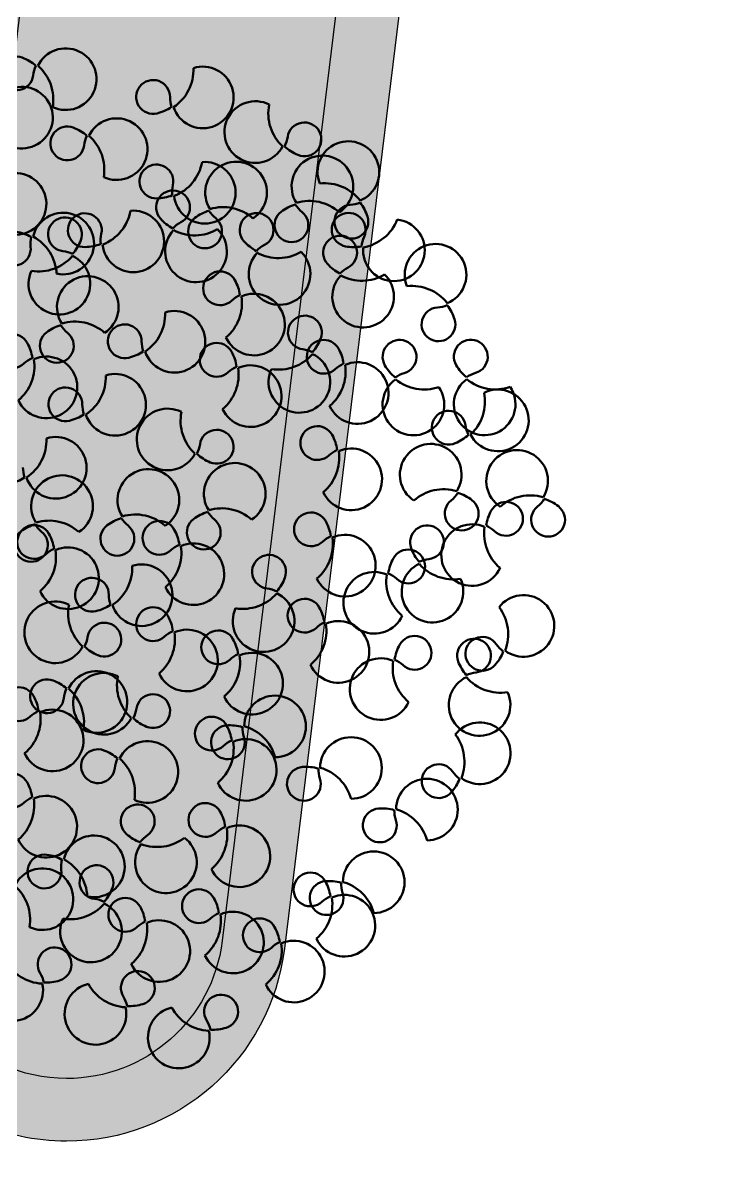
# Model space of a CAD drawing. Header units: centimetres. Extents: x 31799 to 51185, y -99131 to -72325.
# Drawn here: x 36656.3 to 36787.6, y -89821.2 to -89600.8 of the extents above; entities that cross this region are included whole.
import ezdxf

# ---------------------------------------------------------------- set-up
doc = ezdxf.new("R2010")
doc.units = ezdxf.units.CM
doc.header["$LTSCALE"] = 50
doc.header["$MEASUREMENT"] = 0
doc.linetypes.add('DASHED2', pattern=[9.524999999999999, 6.35, -3.175])
doc.layers.add('New_SANITARI BANJO', color=7, linetype='Continuous')
doc.layers.add('TALUS', color=2, linetype='Continuous')
doc.layers.add('New_SANITARI BANJO_Pen_No__24', color=7, linetype='Continuous', lineweight=18, true_color=0x029e21)
doc.layers.get('New_SANITARI BANJO').off()
pattern_1 = [(25.3848191782744, (-85633.25279063068, -50661.26926081775), (-11.43331631542021, 24.09498242438757), []), (115.3848191782744, (-85633.25279063068, -50661.26926081775), (-47.57127270745256, 6.947151430131534), [26.67, -26.67])]

# ---------------------------------------------------------------- blocks, each defined once
blk = doc.blocks.new('Tree Model Detailed 26')
at = {"layer": 'New_SANITARI BANJO_Pen_No__24', "color": 104, "linetype": 'Continuous', "lineweight": 50, "true_color": 0x029e21}
for centre, radius, start, end in [((-84.76706367265001, 4.6218659428335), 5.899489175175001, 13.18813946152, 282.4291301447), ((65.7868753366, 3.977022837800001), 5.899489175175001, 114.7868399127, 24.02783059598002), ((-46.5080564242, 4.593099809746499), 3.236620232247, 298.9809952298, 222.8032230585999), ((37.60319162433501, 4.55867818546), 3.236620232247, 298.9809952298, 222.8032230585999), ((57.22139080265, 4.3122949557665), 3.236620232247, 351.79615492, 275.6183827482998), ((82.30973026135, 2.7528769798465), 5.899489175175001, 114.7868399103, 24.02783059366001), ((90.76467257265001, 3.824921363400001), 3.236620232247, 339.2835409991, 263.1057688319999), ((-74.91260284135, -1.58934652638), 8.6027704362, 118.5430292268, 176.8485677435), ((-29.985201499465, 3.3689539517935), 3.236620232247, 298.9809952309001, 222.8032230594), ((20.5701541756, 7.0437054274), 8.6027704362, 193.5200157840999, 213.8913507338999), ((-67.33325313, -1.1714203206265), 5.899489175175001, 155.0893856813, 64.33037636426991), ((-71.25577112735, 9.796870848665002), 8.6027704362, 260.4442754495, 318.7498139631), ((-53.4545117346, -1.8985479963465), 5.899489175175001, 114.7868399127, 24.02783059519998), ((-49.351428953265, 9.003482562399999), 8.6027704362, 220.1417296799, 278.4472681946), ((-53.2111435436, -1.6147273604135), 5.899489175175001, 23.96455004677999, 42.80322305871001), ((-36.9316568098, -3.1226938542935), 5.899489175175001, 114.7868399133, 24.02783059519001), ((-32.82857402846501, 7.779336704465003), 8.6027704362, 220.1417296797, 278.4472681946), ((-16.22932393540001, -3.6199893907335), 5.899489175175001, 333.2831552626999, 242.524145945), ((0.49527765567205, 1.0122595645265), 3.236620232247, 37.30244122325999, 321.1246690519), ((1.0634813788735, 0.4266942605866501), 3.236620232247, 298.9809952301, 222.8032230588999), ((-3.773213970240001, -2.239747085359999), 8.6027704362, 16.93110627351, 37.30244122322001), ((15.304520012735, -3.346802523446502), 5.899489175175001, 89.69778795573002, 108.5364609674), ((30.656736314, -1.9329696206265), 5.899489175175001, 114.7868399133, 24.02783059517998), ((34.75981909533499, 8.969060938135001), 8.6027704362, 220.1417296797, 278.4472681942), ((30.900104505, -1.6491489846935), 5.899489175175001, 23.96455004704, 42.80322305915), ((51.9101542546, 5.078019672585), 8.6027704362, 331.4248199702, 351.79615492), ((85.74548448465, 5.723162377575002), 8.6027704362, 318.9122060491, 339.2835409989), ((-62.01999626855, -1.56327587838), 3.236620232247, 351.79615492, 275.6183827482998), ((-49.108060762265, 9.287303198335001), 8.6027704362, 278.6096602806, 298.9809952302), ((-36.68828861880001, -2.83887321836), 5.899489175175001, 23.96455004703001, 42.80322305871001), ((-28.47671449826499, -2.0506494707465), 3.236620232247, 339.2835409991, 263.1057688273), ((-32.58520583746501, 8.063157340400002), 8.6027704362, 278.6096602802, 298.9809952302), ((7.923916035600002, -4.9215473448465), 5.899489175175001, 213.1082859059999, 122.3492765884999), ((-3.4571596424665, -2.4394766316665), 8.6027704362, 318.4631756729, 16.76871418761997), ((7.607861707800002, -4.72181779854), 5.899489175175001, 122.28599604, 141.1246690519), ((15.2596892064, -3.7179796086465), 5.899489175175001, 108.473180419, 17.71417110100997), ((20.52532336933501, 6.6725283422), 8.6027704362, 214.0537428196, 272.3592813345), ((35.00318728633499, 9.252881574065002), 8.6027704362, 278.6096602802, 298.9809952298), ((50.5096994018, -4.41940100186), 5.899489175175001, 65.39899748795001, 334.6399881697001), ((58.19486416515001, -5.145351803855), 5.899489175175001, 167.601999603, 76.84299028510995), ((51.9891823794, 4.71259281908), 8.6027704362, 272.9568893698, 331.2624278844), ((61.4566342464, -0.4376707093292999), 8.6027704362, 170.7538872544, 229.0594257692), ((58.11583604035, -4.7799249503465), 5.899489175175001, 76.77970973677003, 95.61838274879003), ((89.66800248199999, -5.245128791725), 5.899489175175001, 64.26709581555998, 83.10576882545004), ((-74.68350843934999, -1.8848088501665), 8.6027704362, 177.0109598293, 197.3822947789999), ((-84.53796927065001, 4.326403619053501), 5.899489175175001, 282.3658495978, 301.2045226097), ((-79.80460100265, -3.48792424374), 3.236620232247, 197.3822947767, 121.2045226099999), ((-67.33123281665, -0.7975511615599999), 8.6027704362, 331.4248199705, 351.79615492), ((-5.882973931484999, -6.064953545505001), 5.899489175175001, 114.7868399131, 24.02783059523), ((-1.7798911501535, 4.837077013253501), 8.6027704362, 220.1417296798, 278.4472681945), ((-5.639605740485, -5.781132909575001), 5.899489175175001, 23.96455004693, 42.80322305884), ((38.6126209822, -3.913491227893501), 3.236620232247, 37.30244122298, 321.1246690524), ((34.34412935626499, -7.165497877800002), 8.6027704362, 16.93110627358, 37.30244122314001), ((89.66598216865, -5.6189979508), 5.899489175175001, 155.0893856813, 64.33037636254002), ((85.74346417135, 5.3492932185), 8.6027704362, 260.4442754495, 318.7498139643), ((-33.495902586335, -0.15240845657265), 8.6027704362, 318.9122060494, 339.2835409990001), ((-1.53652295916, 5.120897649185), 8.6027704362, 278.6096602804, 298.9809952301), ((27.418123416735, -5.565512827485), 3.236620232247, 269.6977879549, 193.5200157841), ((46.041259362135, -9.847298137265001), 5.899489175175001, 213.1082859064, 122.3492765883), ((59.95941784724999, -5.467043077525), 3.236620232247, 249.5931528041, 173.4153806335), ((77.371882744, -5.928870132224999), 3.236620232247, 339.2835409992001, 263.1057688203), ((-89.28822645135, -11.317467640335), 5.899489175175001, 13.18813946171, 282.4291301447), ((-73.51606410935001, -10.470328056465), 5.899489175175001, 65.39899748678, 334.6399881689001), ((-62.5691292648, -6.488597763934998), 8.6027704362, 170.7538872542, 229.0594257679), ((-61.04652290605001, -11.020922638), 5.899489175175001, 167.6019996025, 76.84299028509999), ((-67.252204692, -1.1629780150665), 8.6027704362, 272.956889372, 331.2624278851001), ((-61.12555103085, -10.655495784465), 5.899489175175001, 76.77970973670999, 95.61838274880996), ((-29.57540490233499, -11.494568784935), 5.899489175175001, 155.0893856822, 64.33037636424001), ((-33.49792289973501, -0.5262776156445002), 8.6027704362, 260.4442754487, 318.7498139634), ((-29.57338458893499, -11.120699625865), 5.899489175175001, 64.26709581553, 83.10576882802002), ((-12.6544693524, -14.706466438265), 8.6027704362, 78.6380450295, 136.9435835441), ((32.63556852406501, -4.310987194860001), 8.6027704362, 193.5200157842, 213.8913507339), ((34.660183684065, -7.365227424065002), 8.6027704362, 318.4631756726, 16.76871418743998), ((45.725205034335, -9.647568590935), 5.899489175175001, 122.2859960402, 141.1246690519), ((50.88357401955, -4.41940100186), 5.899489175175001, 334.5767076216, 353.4153806335), ((60.7582213986, -9.284000624734999), 3.236620232247, 257.1851740337, 181.0074018636999), ((-64.06634566395, -11.517970132135), 3.236620232247, 249.5931528041, 173.4153806329), ((-41.86950432733501, -11.8044409664), 3.236620232247, 339.2835409993999, 263.1057688272), ((-29.922893516865, -12.946801282535), 5.899489175175001, 333.2831552633, 242.524145945), ((-9.033727578265, -10.6387256658), 3.236620232247, 269.6977879549, 193.5200157835999), ((27.36993436120001, -14.70149514573501), 5.899489175175001, 89.69778795572999, 108.5364609674), ((61.83050886415, -0.4376707093292999), 8.6027704362, 229.2218178552, 249.5931528046), ((72.35269465600001, -4.030629118053501), 8.6027704362, 318.9122060491999, 339.2835409989), ((-79.43376562, -17.528680109535), 8.6027704362, 118.5430292268, 176.8485677436), ((-17.625135553065, -13.024586274465), 3.236620232247, 157.4773105789, 81.29953840869999), ((-12.668272811, -15.080086157065), 8.6027704362, 137.1059756302, 157.4773105795), ((-16.24312739400001, -3.993609109566501), 5.899489175175001, 242.4608653966999, 261.2995384084), ((27.325103554865, -15.072672230935), 5.899489175175001, 108.4731804189, 17.71417110106997), ((32.5907377178, -4.68216428006), 8.6027704362, 214.0537428195999, 272.3592813345), ((66.12354216845002, -9.189655260535), 8.6027704362, 181.0074018632999, 201.3787368129), ((76.27319234, -15.3727894464), 5.899489175175001, 155.0893856841, 64.33037636815997), ((72.35067434265, -4.404498277126499), 8.6027704362, 260.4442754450999, 318.7498139612001), ((76.27521265335, -14.998920287335), 5.899489175175001, 64.26709581555998, 83.10576883182999), ((-73.142189492, -10.470328056465), 5.899489175175001, 334.5767076216, 353.4153806343), ((-62.19525464705, -6.488597763934998), 8.6027704362, 229.2218178535, 249.5931528044999), ((-46.888692415465, -9.9061999522), 8.6027704362, 318.9122060496, 339.2835409992001), ((-3.816282470893501, -9.384200033135), 8.6027704362, 193.5200157842, 213.8913507340999), ((1.675316167127, -15.5138040036), 3.236620232247, 37.30244122317001, 321.1246690516999), ((58.60764162245, -18.545195971135), 5.899489175175001, 95.96056649810997, 5.201557180464956), ((65.99935896615001, -9.5423034734), 8.6027704362, 201.5411288987, 259.8466674136999), ((58.73182482475, -18.192547758265), 5.899489175175001, 77.18517403446, 96.02384704609997), ((-70.31881979265, -17.032757096335), 3.236620232247, 298.9809952360999, 222.8032230643001), ((-42.966174418, -20.874491121465), 5.899489175175001, 64.26709581614003, 83.10576882797), ((-9.126747440135, -20.14588506920001), 5.899489175175001, 108.4731804189, 17.71417110102995), ((-3.861113277200001, -9.755377118335), 8.6027704362, 214.0537428195999, 272.3592813346), ((-9.0819166338, -19.774707984), 5.899489175175001, 89.69778795573, 108.5364609676), ((-2.59317545878, -18.76581065346501), 8.6027704362, 16.93110627332999, 37.30244122309999), ((39.4835377652, -16.92020544973501), 3.236620232247, 269.6977879549, 193.5200157846999), ((-79.204671218, -17.824142433335), 8.6027704362, 177.0109598295, 197.3822947792), ((-89.05913204934998, -11.612929964135), 5.899489175175001, 282.3658495978, 301.2045226097), ((-84.32576378134999, -19.427257826935), 3.236620232247, 197.3822947768, 121.2045226098999), ((-48.407504596465, -22.95372486826501), 8.6027704362, 138.6423539406, 159.0136888904), ((-52.43533541965, -19.408002534065), 3.236620232247, 214.8201261116, 138.6423539408), ((-42.968194731465, -21.2483602806), 5.899489175175001, 155.0893856816, 64.33037636376996), ((-46.890712728865, -10.280069111265), 8.6027704362, 260.4442754486001, 318.7498139633), ((-26.348038933865, -24.03327833), 8.6027704362, 78.63804502903, 136.9435835441), ((9.103954546999999, -21.44761091300001), 5.899489175175001, 213.1082859061, 122.3492765879), ((-2.2771211310135, -18.96554019980001), 8.6027704362, 318.4631756729, 16.76871418755), ((8.787900219265001, -21.247881366665), 5.899489175175001, 122.2859960401, 141.1246690521), ((-77.26527510265, -23.5244049024), 5.899489175175001, 114.7868399162, 24.02783059594998), ((-73.16219232134999, -12.622374343665), 8.6027704362, 220.1417296781, 278.4472681934), ((-77.02190691199999, -23.24058426646501), 5.899489175175001, 23.96455004684001, 42.80322305582999), ((-60.26499987085, -24.8016179448), 5.899489175175001, 53.59551857589001, 322.8365092571), ((-31.31870513453501, -22.35139816620001), 3.236620232247, 157.47731058, 81.29953840851996), ((-26.3618423924, -24.406898048865), 8.6027704362, 137.1059756301, 157.4773105797), ((-29.936696975465, -13.320421001335), 5.899489175175001, 242.4608653965, 261.2995384084), ((-14.676929604065, -22.343552300465), 3.236620232247, 298.9809952299, 222.8032230578999), ((20.688735252935, -25.1244103334), 5.899489175175001, 333.2831552633, 242.5241459449998), ((44.70098287253501, -15.66567981713501), 8.6027704362, 193.5200157843, 213.8913507338999), ((70.07701628800001, -22.983027223665), 3.236620232247, 257.1851740302999, 181.0074018635999), ((86.26888154135, -22.345386220735), 3.236620232247, 269.6977879513, 193.5200157822), ((-93.80938923, -27.256801223535), 5.899489175175001, 13.18813946170997, 282.4291301447), ((-72.91882413065001, -12.338553707735), 8.6027704362, 278.6096602805999, 298.9809952322), ((-48.7368920374, -23.130603763335), 8.6027704362, 159.1760809764, 217.481619491), ((-59.93561242995001, -24.624739049735), 5.899489175175001, 34.82012611221998, 53.65879912402996), ((1.8459253207065, -23.56769815840001), 3.236620232247, 298.9809952302, 222.8032230588999), ((39.390517903335, -26.4273648532), 5.899489175175001, 108.4731804189, 17.71417110106997), ((44.656152066265, -16.036856902335), 8.6027704362, 214.0537428196, 272.3592813345), ((39.435348709665, -26.056187768), 5.899489175175001, 89.69778795572999, 108.5364609674), ((-21.6233849144, -28.83520010653501), 5.899489175175001, 114.7868399133, 24.02783059547998), ((-17.520302133065, -17.9331695478), 8.6027704362, 220.1417296796, 278.4472681942), ((68.69909593865, -30.172422195065), 8.6027704362, 131.6195594394, 151.9908943886), ((65.13499848960001, -26.160841784865), 3.236620232247, 207.7973316097, 131.6195594375), ((75.44233705799999, -22.888681859465), 8.6027704362, 181.0074018632, 201.3787368129), ((91.48632664865, -21.090860588065), 8.6027704362, 193.5200157837999, 213.8913507326999), ((-83.95492839865001, -33.46801369273501), 8.6027704362, 118.5430292268, 176.8485677436), ((-21.3800167234, -28.5513794706), 5.899489175175001, 23.96455004710001, 42.80322305939), ((-17.276933942065, -17.64934891186501), 8.6027704362, 278.6096602802, 298.9809952297999), ((-5.100529989655, -30.059345964465), 5.899489175175001, 114.7868399134, 24.02783059486995), ((-0.9974472083200004, -19.15731540573501), 8.6027704362, 220.1417296795, 278.4472681945), ((-4.857161798653001, -29.775525328535), 5.899489175175001, 23.96455004698999, 42.80322305862), ((-0.7540790173265, -18.87349476980001), 8.6027704362, 278.6096602804, 298.9809952301), ((56.70462928805, -30.5567043558), 5.899489175175001, 46.57272407359, 315.8137147546), ((68.35055373935, -30.30770177753501), 8.6027704362, 152.1532864727, 210.4588249891), ((57.05317148685, -30.421424773335), 5.899489175175001, 27.79733160962999, 46.63600462165001), ((67.92643651200001, -32.24422257006501), 5.899489175175001, 95.96056649939996, 5.201557180644014), ((75.31815385534999, -23.241330072335), 8.6027704362, 201.541128899, 259.8466674145999), ((68.050619714, -31.89157435720001), 5.899489175175001, 77.18517403510003, 96.02384704352004), ((86.17586167935, -31.85254562413501), 5.899489175175001, 108.4731804191, 17.71417110068), ((91.44149584200001, -21.462037673265), 8.6027704362, 214.0537428196999, 272.3592813371), ((86.22069248534999, -31.481368538935), 5.899489175175001, 89.69778795314001, 108.5364609669), ((-68.678904436, -31.13254441340001), 3.236620232247, 298.9809952257, 222.8032230562999), ((24.263589835935, -36.210887380865), 8.6027704362, 78.63804502903001, 136.9435835441), ((-52.15604951135, -32.356690271335), 3.236620232247, 298.9809952299, 222.8032230587), ((-35.6331945866, -33.580836129335), 3.236620232247, 298.9809952309001, 222.8032230587), ((2.85535467858, -32.03986757173501), 3.236620232247, 37.30244122317, 321.1246690518), ((-1.4131369473265, -35.2918742216), 8.6027704362, 16.93110627329002, 37.30244122310002), ((24.2497863774, -36.58450709973501), 8.6027704362, 137.1059756301, 157.4773105797), ((20.674931794335, -25.4980300522), 5.899489175175001, 242.4608653965, 261.2995384084), ((60.52607429155, -32.293677396865), 3.236620232247, 37.30244122360005, 321.1246690524), ((56.2575826656, -35.545684046735), 8.6027704362, 16.93110627370998, 37.30244122316004), ((-93.580294828, -27.552263547265), 5.899489175175001, 282.3658495978, 301.2045226097), ((-88.84692656, -35.366591410065), 3.236620232247, 197.3822947768, 121.2045226099), ((-75.62535974664999, -37.624192219535), 5.899489175175001, 114.7868399101, 24.02783059389996), ((-71.52227696535, -26.722161660735), 8.6027704362, 220.141729681, 278.4472681976999), ((-19.1103396618, -34.804981987265), 3.236620232247, 298.9809952299, 222.8032230587), ((10.283993058465, -37.973674481135), 5.899489175175001, 213.1082859061, 122.3492765881), ((-1.09708261956, -35.491603767935), 8.6027704362, 318.4631756729, 16.76871418761), ((9.967938730734998, -37.77394493480001), 5.899489175175001, 122.2859960401, 141.1246690521), ((19.29292363526501, -34.529007217135), 3.236620232247, 157.4773105789, 81.29953840869997), ((35.934699165735, -34.521161351335), 3.236620232247, 298.9809952299, 222.8032230587), ((49.630148616, -35.160137389935), 3.236620232247, 298.9809952309, 222.8032230587), ((67.95471267135001, -38.2274843062), 5.899489175175001, 213.1082859070999, 122.3492765879), ((67.63865834335, -38.027754759935), 5.899489175175001, 122.285996037, 141.1246690497), ((-83.72583399665, -33.763476016535), 8.6027704362, 177.0109598291, 197.3822947788), ((-75.38199155535, -37.34037158353501), 5.899489175175001, 23.96455004624, 42.80322306023002), ((-71.278908774, -26.4383410248), 8.6027704362, 278.6096602805999, 298.9809952283), ((-59.10250482175, -38.84833807746499), 5.899489175175001, 114.7868399127, 24.02783059521999), ((-54.99942204040001, -27.946307518665), 8.6027704362, 220.1417296801999, 278.4472681946), ((-58.85913663075, -38.564517441535), 5.899489175175001, 23.96455004684001, 42.80322305895002), ((-54.7560538494, -27.66248688273501), 8.6027704362, 278.6096602805999, 298.9809952302), ((-42.579649896935, -40.07248393540001), 5.899489175175001, 114.7868399133, 24.02783059547999), ((-38.4765671156, -29.170453376665), 8.6027704362, 220.1417296795999, 278.4472681946999), ((-37.291544790335, -36.667214093), 3.236620232247, 4.519595289011985, 288.3418231181), ((56.5736369934, -35.745413593), 8.6027704362, 318.4631756726, 16.76871418765997), ((-42.33628170593501, -39.788663299465), 5.899489175175001, 23.96455004710001, 42.80322305894997), ((-38.2331989246, -28.886632740735), 8.6027704362, 278.6096602802, 298.9809952302), ((-42.64100864026501, -37.09006693920001), 8.6027704362, 344.1482603391, 4.519595288776974), ((-26.056794972135, -41.29662979333499), 5.899489175175001, 114.7868399133, 24.02783059488995), ((-21.9537121908, -30.3945992346), 8.6027704362, 220.1417296796, 278.4472681942), ((-25.813426781135, -41.0128091574), 5.899489175175001, 23.96455004710001, 42.80322305890999), ((28.98824385540001, -41.0128091574), 5.899489175175001, 114.7868399133, 24.02783059488996), ((33.091326636735, -30.110778598665), 8.6027704362, 220.1417296796, 278.4472681942), ((29.2316120464, -40.72898852146501), 5.899489175175001, 23.96455004710001, 42.80322305890999), ((33.33469482773502, -29.82695796273499), 8.6027704362, 278.6096602802, 298.9809952298), ((42.68369330566501, -41.651785196), 5.899489175175001, 114.7868399133, 24.02783059488996), ((46.786776087, -30.74975463726501), 8.6027704362, 220.1417296795999, 278.4472681946999), ((42.927061496665, -41.367964560065), 5.899489175175001, 23.96455004710001, 42.80322305890999), ((79.53949337735, -41.90428372660001), 5.899489175175001, 333.2831552622, 242.5241459421), ((-74.24414163535, -42.776134079865), 3.236620232247, 298.9809952257, 222.8032230555001), ((-34.4165444882, -45.33917283180001), 5.899489175175001, 89.50315010578002, 108.3418231179), ((-21.71034399980001, -30.110778598665), 8.6027704362, 278.6096602801999, 298.9809952298), ((-14.095140129865, -43.49130586373501), 5.899489175175001, 65.39899748792999, 334.6399881697001), ((-3.1482052852735, -39.5095755712), 8.6027704362, 170.7538872545, 229.0594257692999), ((47.030144278, -30.465934001335), 8.6027704362, 278.6096602802, 298.9809952302), ((60.80154521465, -42.152228549665), 3.236620232247, 207.7973316097, 131.6195594375), ((-34.258973394135, -45.6782208816), 5.899489175175001, 180.3254399719, 89.56643065431997), ((-42.4834375462, -37.42911498906499), 8.6027704362, 285.680329739, 343.9858682538), ((-4.645421684426999, -44.5389479394), 3.236620232247, 249.5931528047, 173.4153806333), ((52.37117601305, -46.54809112053501), 5.899489175175001, 46.57272407267003, 315.813714755), ((64.3656426634, -46.16380895986499), 8.6027704362, 131.6195594377, 151.9908943876), ((-81.190596946, -49.267781885935), 5.899489175175001, 114.7868399103, 24.02783059389996), ((-77.08751416465, -38.3657513272), 8.6027704362, 220.141729681, 278.4472681934), ((64.0171004646, -46.299088542265), 8.6027704362, 152.1532864737, 210.4588249885), ((52.71971821184999, -46.41281153806499), 5.899489175175001, 27.79733160875001, 46.63600462073997), ((-80.94722875465001, -48.98396125), 5.899489175175001, 23.96455004684001, 42.80322306071002), ((-76.84414597335, -38.081930691265), 8.6027704362, 278.6096602805999, 298.9809952283), ((-13.7212655122, -43.49130586373501), 5.899489175175001, 334.5767076219, 353.4153806337001), ((-2.77433066756, -39.5095755712), 8.6027704362, 229.2218178552999, 249.5931528048), ((31.71128532186501, -50.34460235435), 5.899489175175001, 65.39899748793, 334.6399881697), ((42.65822016646501, -46.362872061865), 8.6027704362, 170.753887254, 229.0594257692), ((61.706112803, -48.819740965), 3.236620232247, 37.30244122360005, 321.1246690524), ((83.11434796065001, -52.99076077415), 8.6027704362, 78.63804503206998, 136.9435835465), ((-45.24759743240001, -51.2000904188), 3.236620232247, 4.519595289106918, 288.3418231177), ((-13.0464590216, -51.3257284462), 3.236620232247, 298.9809952298999, 222.8032230587), ((41.161003767335, -51.39224443), 3.236620232247, 249.5931528044999, 173.4153806345001), ((57.43762117705, -52.07174761485), 8.6027704362, 16.93110627328001, 37.30244122316004), ((78.14368176, -51.30888061035), 3.236620232247, 157.4773105823, 81.29953841336994), ((83.100544502, -53.36438049295), 8.6027704362, 137.1059756317, 157.4773105806), ((79.52568991864999, -42.277903445465), 5.899489175175001, 242.4608653965, 261.2995384096), ((-65.4617218104, -52.46324043305), 3.236620232247, 298.9809952298999, 222.8032230610999), ((3.47639590316, -52.54987430415), 3.236620232247, 298.9809952296001, 222.8032230588999), ((19.999250827935, -53.77402016215), 3.236620232247, 298.9809952298999, 222.8032230578999), ((69.13475118265, -54.75354787435001), 5.899489175175001, 213.1082859075, 122.3492765868), ((57.75367550479999, -52.2714771612), 8.6027704362, 318.4631756729, 16.76871418795), ((68.81869685535, -54.55381832805), 5.899489175175001, 122.2859960417, 141.1246690529001), ((-67.120072014, -55.54961839675), 3.236620232247, 4.519595289290061, 288.3418231154999), ((-50.59706128235, -51.62294326505), 8.6027704362, 344.1482603394999, 4.519595289254984), ((-19.992914332, -57.81737625235001), 5.899489175175001, 114.7868399124, 24.02783059547998), ((-15.889831550665, -46.915345693535), 8.6027704362, 220.1417296799, 278.4472681946), ((36.522105752735, -54.99816602005), 3.236620232247, 298.9809952298999, 222.8032230587), ((32.0851599396, -50.34460235435), 5.899489175175001, 334.5767076216, 353.415380633), ((43.03209478420001, -46.362872061865), 8.6027704362, 229.2218178548, 249.5931528045), ((-72.40817712065, -58.9548882392), 5.899489175175001, 114.7868399162, 24.02783059653999), ((-68.30509433935, -48.0528576804), 8.6027704362, 220.1417296784999, 278.4472681933), ((-72.16480893, -58.67106760325), 5.899489175175001, 23.96455004683996, 42.80322305630997), ((-42.21502603626499, -60.21109720745), 5.899489175175001, 180.3254399719, 89.56643065431997), ((-50.43949018825001, -51.96199131485), 8.6027704362, 285.6803297385, 343.9858682533), ((-42.372597130335, -59.8720491576), 5.899489175175001, 89.50315010578002, 108.3418231175), ((-19.749546141, -57.5335556164), 5.899489175175001, 23.96455004683996, 42.80322305895), ((-15.64646335966501, -46.6315250576), 8.6027704362, 278.6096602806, 298.9809952302), ((-3.4700594072, -59.04152211025), 5.899489175175001, 114.7868399132, 24.02783059547999), ((0.6330233741279999, -48.139491551465), 8.6027704362, 220.1417296799999, 278.4472681945), ((-3.2266912162065, -58.75770147435), 5.899489175175001, 23.96455004699003, 42.80322305908001), ((13.0527955176, -60.2656679682), 5.899489175175001, 114.7868399133, 24.02783059547999), ((17.155878298935, -49.36363740946499), 8.6027704362, 220.1417296796, 278.4472681942), ((56.46809193975, -58.1436153144), 3.236620232247, 207.7973316091, 131.6195594383999), ((71.868749502, -59.7169731458), 5.899489175175001, 202.4820192621, 111.7230099429), ((61.13554184165, -55.19062672315), 8.6027704362, 308.0625816633, 6.368120177415966), ((-68.06172614865001, -47.76903704446499), 8.6027704362, 278.6096602805999, 298.9809952314), ((-72.469535864, -55.972471243), 8.6027704362, 344.1482603393, 4.519595289289992), ((0.8763915651265001, -47.855670915535), 8.6027704362, 278.6096602803, 298.9809952299), ((13.2961637086, -59.98184733225001), 5.899489175175001, 23.96455004710001, 42.80322305939), ((17.39924648986501, -49.07981677353499), 8.6027704362, 278.6096602805999, 298.9809952302), ((29.57565044233499, -61.48981382615), 5.899489175175001, 114.7868399133, 24.02783059488996), ((33.67873322366501, -50.5877832674), 8.6027704362, 220.1417296795999, 278.4472681946), ((29.819018633335, -61.2059931902), 5.899489175175001, 23.96455004683996, 42.80322305847002), ((48.037722738135, -62.53947788535), 5.899489175175001, 46.57272407267, 315.813714755), ((60.03218938845, -62.1551957246), 8.6027704362, 131.619559438, 151.9908943876), ((60.83761456045001, -59.77710485655), 3.236620232247, 245.8440126711, 169.6662405001001), ((62.37834842900001, -60.28882985275001), 3.236620232247, 3.70662679903691, 287.5288546272), ((-64.087500618, -64.56062518535), 5.899489175175001, 180.3254399726, 89.56643065366997), ((-72.31196476999999, -56.31151929280001), 8.6027704362, 285.6803297402001, 343.9858682534), ((-64.24507171205, -64.22157713555), 5.899489175175001, 89.50315010577997, 108.3418231175), ((-10.582055254265, -64.6710459022), 5.899489175175001, 335.9721694051, 245.213160087), ((33.92210141466501, -50.30396263145001), 8.6027704362, 278.6096602806, 298.9809952302), ((59.68364718965, -62.29047530705), 8.6027704362, 152.1532864735, 210.4588249885), ((48.386264936935, -62.40419830285), 5.899489175175001, 27.79733160963002, 46.63600462118), ((66.1167232018, -60.7396950936), 8.6027704362, 169.6662404997, 190.0375754495), ((-27.104910179065, -65.89519176015001), 5.899489175175001, 335.9721694044999, 245.2131600873), ((71.49534644600001, -59.6982011532), 5.899489175175001, 183.706626799, 202.545299811), ((-53.20365007455, -65.73296674465), 3.236620232247, 4.519595289106918, 288.3418231184999), ((56.90780845495, -68.43455001000001), 5.899489175175001, 84.61940513484, 353.8603958133), ((65.9256163742, -61.06103667235), 8.6027704362, 190.1999675350999, 248.5055060504), ((57.09891528255, -68.11320843135), 5.899489175175001, 65.84401267047997, 84.68268568288005), ((60.76213878585001, -55.17185473055), 8.6027704362, 287.5288546276001, 307.9001895774), ((-58.55311392445, -66.15581959095), 8.6027704362, 344.1482603385999, 4.519595289254984), ((-23.001827397735, -76.79722231865), 8.6027704362, 81.55273180493998, 139.8582703221), ((-6.478972472955001, -75.57307646064999), 8.6027704362, 81.55273180503002, 139.858270322), ((-10.338687063265, -64.95486653815), 5.899489175175001, 317.1967769403, 336.0354499517001), ((-6.235604281960001, -75.85689709665), 8.6027704362, 61.01900476812999, 81.39033971924), ((27.379944693135, -72.161006672), 5.899489175175001, 35.23156270571999, 304.472553389), ((39.215772345535, -74.14294683), 8.6027704362, 120.2783980741, 140.6497330229), ((36.5101483236, -69.50881620335), 3.236620232247, 196.4561702429, 120.2783980755), ((-50.17107867840001, -74.74397353335), 5.899489175175001, 180.3254399726, 89.56643065365003), ((-58.3955428304, -66.49486764075), 8.6027704362, 285.6803297384, 343.9858682538), ((-50.32864977244999, -74.40492548335), 5.899489175175001, 89.50315010574998, 108.3418231175), ((-20.158454868665, -72.386839566), 3.236620232247, 137.1967769465, 61.01900477069999), ((-26.861541988065, -66.17901239605001), 5.899489175175001, 317.1967769400999, 336.0354499514), ((-22.758459206735, -77.08104295465002), 8.6027704362, 61.01900477019999, 81.39033971903), ((-8.446420374800002, -75.816257374), 5.899489175175001, 25.36001182822999, 294.6010025121), ((-3.635599943926501, -71.162693708), 3.236620232247, 137.1967769461999, 61.01900476466996), ((13.9374377676, -75.479444624), 5.899489175175001, 237.6507234102, 146.8917140947), ((38.847433101265, -74.20704387265), 8.6027704362, 140.8121251108, 199.1176636253), ((27.748283937465, -72.09690962935001), 5.899489175175001, 16.45617024504997, 35.29484325583001), ((52.21881993165, -76.39559365335), 5.899489175175001, 202.4820192602, 111.7230099447), ((2.874389087553, -79.79798766665), 8.6027704362, 110.4068471955, 130.7781821446), ((1.0032980706935, -74.76861529800001), 3.236620232247, 186.5846193726, 110.406847199), ((2.556362089547001, -77.96151533735), 8.6027704362, 343.2312858137, 41.53682432749), ((41.485612271465, -71.86924723065), 8.6027704362, 308.0625816646, 6.368120177662982), ((-44.73078170740001, -76.99929037800001), 3.236620232247, 304.4472334952, 228.2694613289001), ((2.50051446984, -79.79798766665), 8.6027704362, 130.9405742314, 189.2461127450999), ((-8.072545757065, -75.816257374), 5.899489175175001, 6.58461936630203, 25.42329237772001), ((42.7284188588, -76.96745036000002), 3.236620232247, 3.706626800215043, 287.5288546279), ((22.9463683444, -78.924111888), 3.236620232247, 278.7004615911, 202.5226894140999), ((51.84541687585001, -76.37682166065001), 5.899489175175001, 183.7066267962999, 202.5452998101), ((-30.14901131080001, -84.82472645535), 5.899489175175001, 25.36001182851004, 294.6010025117999), ((-1.4470852805465, -83.39377314065001), 5.899489175175001, 335.9721694092, 245.2131600851999), ((6.508799387684999, -81.41325153335), 3.236620232247, 38.87533094528995, 322.697558776), ((41.112209215735, -71.850475238), 8.6027704362, 287.5288546278, 307.9001895773), ((-41.15892070613501, -72.99462097865), 8.6027704362, 228.2694613242, 248.640796273), ((-39.388237217465, -84.863891512), 5.899489175175001, 143.222625956, 52.46361664012995), ((-39.562968661065, -84.53335989065), 5.899489175175001, 124.4472334937, 143.2859065096), ((-40.984189262535, -73.32515259934999), 8.6027704362, 248.8031883587, 307.1087268718999), ((-18.828201848535, -88.806456748), 8.6027704362, 110.4068471953, 130.7781821446), ((-20.6992928654, -83.77708438), 3.236620232247, 186.5846193608, 110.4068471944), ((13.6213834398, -75.67917417), 5.899489175175001, 218.8753309516999, 237.7140039619999), ((2.2403077617735, -78.16124488335001), 8.6027704362, 322.6975587759, 343.0688937249), ((27.903231086465, -76.86861200535), 8.6027704362, 202.5226894182, 222.8940243695), ((27.406953406335, -85.79621603665), 5.899489175175001, 35.23156271138004, 304.4725533921), ((39.242781058665, -87.778156194), 8.6027704362, 120.2783980741, 140.6497330229), ((36.537157036735, -83.14402556735001), 3.236620232247, 196.4561702545001, 120.2783980755), ((-19.2020764662, -88.806456748), 8.6027704362, 130.9405742317, 189.2461127450999), ((-29.77513669313499, -84.82472645535), 5.899489175175001, 6.58461936633101, 25.42329237779999), ((-20.351566013865, -85.36289942665), 3.236620232247, 304.4472334942, 228.2694613211), ((24.342179962065, -88.32870877135), 5.899489175175001, 117.4758540574, 26.71684473698004), ((24.328376503465, -87.95508905265001), 5.899489175175001, 98.70046159204999, 117.5391346038), ((27.917034545065, -77.242231724), 8.6027704362, 223.0564164550001, 281.3619549707), ((38.87444181440001, -87.84225323665001), 8.6027704362, 140.8121251108, 199.1176636253), ((27.7752926506, -85.73211899399999), 5.899489175175001, 16.45617024485997, 35.29484326111999), ((2.655997500780001, -94.29580369935), 8.6027704362, 81.55273180568, 139.8582703187), ((-16.779705012665, -81.35823002735), 8.6027704362, 228.2694613214999, 248.6407962718), ((-15.183752967535, -92.89696893935), 5.899489175175001, 124.4472334942, 143.2859065044), ((5.499370029815, -89.88542094665), 3.236620232247, 137.1967769376001, 61.01900477091003), ((-1.203717089553, -83.67759377665), 5.899489175175001, 317.1967769442, 336.0354499566), ((2.8993656917735, -94.57962433534999), 8.6027704362, 61.01900477044, 81.39033971991), ((12.757399256135, -92.005508192), 5.899489175175001, 237.6507234102, 146.8917140947), ((-15.009021523935, -93.22750056), 5.899489175175001, 143.2226259563, 52.46361664065), ((-16.604973569065, -81.68876164800001), 8.6027704362, 248.8031883575, 307.1087268745), ((1.376323578087, -94.48757890535), 8.6027704362, 343.2312858137, 41.53682432750997), ((5.328760876235, -97.93931510135), 3.236620232247, 38.87533094544007, 322.6975587758), ((12.441344928335, -92.205237738), 5.899489175175001, 218.8753309516999, 237.7140039619999), ((1.06026925032, -94.68730845134999), 8.6027704362, 322.6975587758, 343.0688937249)]:
    blk.add_arc(centre, radius, start, end, dxfattribs=at)

msp = doc.modelspace()

# ---------------------------------------------------------------- hatches: boundary and pattern name
at = {"layer": 'TALUS', "lineweight": 30, "ltscale": 0.5, "true_color": 0x939598, "transparency": 33554559}
h = msp.add_hatch(dxfattribs=at)
h.set_pattern_fill('AR-BRSTD', color=252, scale=10, angle=25.3848191782744)
h.set_pattern_definition(pattern_1)
edge = h.paths.add_edge_path()
edge.add_line((33481.73727889513, -98964.20794213569), (34192.75944447368, -89929.98434819673))
edge.add_line((34192.75944447369, -89929.98434819671), (34389.28799872281, -87525.5355862798))
edge.add_arc((31959.39116163795, -87326.92702371415), 2437.999999999882, 355.3272943228954, 375.565461341902)
edge.add_arc((32922.71566187232, -87058.58785913259), 1437.999999999809, 375.5654613419055, 387.7626684261507)
edge.add_arc((35921.34901027073, -85480.08389340817), 1950.727892282888, 140.705992002478, 207.7626684261479, ccw=False)
edge.add_arc((34450.36344504908, -84276.35303170708), 50.00000000000462, 128.3258898504117, 140.7059920024994, ccw=False)
edge.add_arc((33527.60467798146, -83109.02263383362), 1437.999999999836, 308.325889850393, 327.0197797373803)
edge.add_arc((32688.74613888751, -82564.67315841456), 2437.999999999767, 327.0197797373834, 347.2579467563899)
edge.add_line((35066.70532080551, -83102.4036942136), (35598.80425657635, -80749.34864941363))
edge.add_line((35598.80425657635, -80749.34864941365), (37529.37706338719, -72329.9349606951))
edge.add_line((37529.37706338719, -72329.93496069509), (37704.8237802681, -72370.16491888188))
edge.add_line((37704.82378026808, -72370.1649188819), (35774.31157619783, -80789.31431322011))
edge.add_line((35774.31157619784, -80789.31431322011), (35242.27244662391, -83142.10488225456))
edge.add_arc((32688.74613888751, -82564.67315841462), 2617.999999999742, 327.01977973738457, 347.2579467563913, ccw=False)
edge.add_arc((33527.60467798014, -83109.0226338324), 1618.000000001632, 309.0322442866182, 327.01977973736945, ccw=False)
edge.add_arc((34578.04042984209, -84404.71115011077), 50.00000000000321, 129.0322442865612, 141.3213182337953)
edge.add_arc((35921.34901027055, -85480.0838934082), 1770.727892282732, 141.3213182338531, 207.76266842615)
edge.add_arc((32922.71566187229, -87058.58785913265), 1617.999999999861, 15.565461341907223, 27.76266842615229, ccw=False)
edge.add_arc((31959.39116163798, -87326.92702371412), 2617.999999999849, 355.3272943228952, 375.5654613419017, ccw=False)
edge.add_line((34568.68973402851, -87540.19905685479), (34372.18326895253, -89944.37756651636))
edge.add_line((34372.18326895253, -89944.37756651637), (33661.18237822793, -98978.33084288123))
edge.add_line((33661.18237822792, -98978.33084288123), (33481.73727889514, -98964.20794213569))
h = msp.add_hatch(dxfattribs=at)
h.set_pattern_fill('AR-BRSTD', color=252, scale=10, angle=25.3848191782744)
h.set_pattern_definition(pattern_1)
edge = h.paths.add_edge_path()
edge.add_line((51168.79446779084, -85771.98218413275), (38822.07713352588, -85555.82566912944))
edge.add_arc((38709.34729134713, -87375.30775866934), 1822.970951900793, 86.45465124964574, 140.5002035420514)
edge.add_arc((39891.45875000868, -88452.22143186604), 3421.032003480776, 139.1759243036042, 152.5402076988426)
edge.add_arc((28852.0999723263, -82715.33768812158), 9019.999999999973, 329.4357010675933, 332.54020769884426, ccw=False)
edge.add_arc((38265.83918597759, -88274.69319847299), 1912.745294440515, 149.4357010675207, 196.8405723386815)
edge.add_arc((34676.27168654486, -89211.5124965988), 1799.999999999678, 352.36335917613354, 372.2747163366826, ccw=False)
edge.add_line((36460.30705312418, -89450.71494389599), (35278.31571298675, -99106.47210740784))
edge.add_line((35278.31571298676, -99106.47210740784), (35456.98203581496, -99128.34320905022))
edge.add_line((35456.98203581496, -99128.34320905022), (36638.85085285327, -89473.58694398144))
edge.add_arc((34676.27168654485, -89211.51249659884), 1979.999999999669, 352.3939628531224, 372.4924356409736)
edge.add_arc((38265.83918597744, -88274.69319847421), 1732.74529444101, 149.4357010674844, 197.0663442301818, ccw=False)
edge.add_arc((28852.09997232275, -82715.33768811954), 9200.000000004073, 329.4357010675921, 332.5402076988431)
edge.add_arc((39891.45875000869, -88452.221431866), 3241.032003480768, 139.1386897844903, 152.5402076988433, ccw=False)
edge.add_arc((38709.34729134891, -87375.30775866857), 1642.970951899917, 86.31897838516647, 140.5718444617201, ccw=False)
edge.add_line((38814.82891781346, -85735.72635621692), (51165.64365366782, -85951.954605271))
edge.add_line((51165.64365366782, -85951.95460527099), (51168.79446779085, -85771.98218413275))
at = {"layer": 'TALUS', "lineweight": 30, "ltscale": 0.5, "true_color": 0x636466, "transparency": 33554559}
h = msp.add_hatch(color=251, dxfattribs=at)
h.dxf.hatch_style = 1
h.paths.add_polyline_path([(36742.15540581193, -89485.23371799702, 0.08831764602469244), (36710.44492975554, -88759.61486534931, -0.09652058283770365), (36643.04232003522, -88135.62894360333, 0.4204092956461077), (36605.61437657014, -88088.9528895818, 0.419224554030772), (36559.4616789291, -88127.13898109058, 0.09621772076513184), (36629.18233664465, -88781.14841149107, -0.08795665985543377), (36658.83294632551, -89474.57661629401), (36622.93931308511, -89767.79382907409, 0.4503571082176306), (36664.62812174503, -89814.89708612398, 0.3789707298073474), (36706.31693040495, -89778.00034317386)])
h.paths.add_polyline_path([(36694.4058422164, -89776.54226973104, -0.3789707298073149), (36664.62812174503, -89802.89708612398, -0.4503571082176554), (36634.85040127366, -89769.25190251692), (36670.73608442555, -89476.09963448012, 0.08800897514906827), (36640.79365002579, -88778.08127741265, -0.09628811142105319), (36571.41769952411, -88128.16541741668, -0.4194452358940413), (36604.40631413295, -88100.89195551093, -0.4225359051821587), (36631.1049569138, -88134.38327188209, 0.09648189558025214), (36698.83836664847, -88762.70020083491, -0.08826679611120193), (36730.25212794872, -89483.71184154472)], flags=16)
at = {"layer": 'TALUS', "lineweight": 30, "ltscale": 0.5, "true_color": 0x139b48, "transparency": 33554559}
h = msp.add_hatch(dxfattribs=at)
h.set_pattern_fill('ANGLE', color=114, angle=25.3848191782744)
h.set_pattern_definition([(25.3848191782744, (6825.114588935041, 0.02578209705825429), (-0.1178913380855103, 0.2484484501952224), [0.2, -0.075]), (115.3848191782744, (6825.114588935041, 0.02578209705825429), (-0.2484484501952224, -0.1178913380855103), [0.2, -0.075])])
h.paths.add_polyline_path([(36730.25212794872, -89483.71184154472, 0.08826679611120107), (36698.83836664847, -88762.70020083491, -0.09648189558022621), (36631.10495691378, -88134.38327188227, 0.4225359051885297), (36604.40631413249, -88100.8919555109, 0.4194452358894052), (36571.41769952411, -88128.16541741668, 0.09628811142105201), (36640.79365002579, -88778.08127741264, -0.08800897514906655), (36670.73608442555, -89476.0996344801), (36634.85040127366, -89769.25190251692, 0.4503571082175821), (36664.62812174502, -89802.89708612398, 0.3789707298073843), (36694.4058422164, -89776.54226973104)])

# ---------------------------------------------------------------- linework, layer by layer
at = {"layer": 'TALUS', "linetype": 'DASHED2', "lineweight": 40, "ltscale": 0.5, "elevation": 31296.9}
msp.add_lwpolyline([(34677.03427819224, -99058.28162217484, -0.0007732866999212065), (35873.89790472329, -88385.41568668053, -0.03489035156082335), (36083.69816339776, -87493.96908597439, -0.01006900292323023), (36178.52064363833, -87219.30193272565, -0.09037426358663188), (36724.93369243589, -86292.70885016174, 0.2233426794898614), (37012.33120167346, -85268.6155531408)], format="xyb", dxfattribs=at)
at = {"layer": 'TALUS', "color": 18, "lineweight": 30, "true_color": 0x000000, "elevation": -31311.32910148165}
msp.add_lwpolyline([(36605.6143765707, -88088.95288958185, -0.4204092956421905), (36643.04232003522, -88135.62894360333, 0.09652058283770373), (36710.44492975554, -88759.61486534931, -0.08831764602468796), (36742.15540581194, -89485.23371799699), (36706.31693040495, -89778.00034317387, -0.3789707298072706), (36664.62812174503, -89814.89708612398, -0.4503571082176427), (36622.93931308511, -89767.79382907409), (36658.83294632551, -89474.57661629401, 0.08795665985543431), (36629.18233664465, -88781.14841149107, -0.09621772076512644), (36559.4616789291, -88127.13898109061, -0.419224554034938)], format="xyb", close=True, dxfattribs=at)
msp.add_lwpolyline([(36604.40631413185, -88100.89195551083, -0.422535905194971), (36631.10495691378, -88134.38327188227, 0.09648189558022668), (36698.83836664847, -88762.70020083492, -0.08826679611120526), (36730.25212794871, -89483.71184154476), (36694.4058422164, -89776.54226973104, -0.3789707298072859), (36664.62812174503, -89802.89708612398), (36664.62812174502, -89802.89708612398, -0.4503571082175905), (36634.85040127366, -89769.25190251692), (36670.73608442555, -89476.0996344801, 0.0880089751490652), (36640.79365002579, -88778.08127741265, -0.0962881114210539), (36571.41769952411, -88128.16541741668, -0.4194452358830677), (36604.40631413185, -88100.89195551083), (36604.40631413185, -88100.89195551083)], format="xyb", dxfattribs=at)

# ---------------------------------------------------------------- block references
at = {"layer": 'New_SANITARI BANJO', "color": 134, "linetype": 'Continuous', "lineweight": 18, "zscale": 100, "rotation": 90}
msp.add_blockref('Tree Model Detailed 26', (36658.84034610956, -89701.22995466067), dxfattribs=at)

doc.saveas('drawing.dxf')
